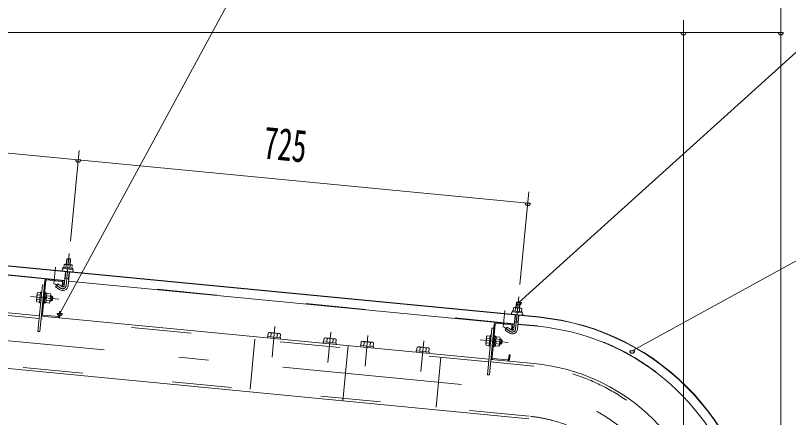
# Model space of a CAD drawing. Units: millimetres, scale not verified. Extents: x -27014 to 27021, y -10500 to 10500.
# Drawn here: x 19128 to 22231, y 7239 to 8851 of the extents above; entities that cross this region are included whole.
import ezdxf
from ezdxf.enums import TextEntityAlignment as Align

# ---------------------------------------------------------------- set-up
doc = ezdxf.new("R2010")
doc.units = ezdxf.units.MM
doc.header["$LTSCALE"] = 60
doc.linetypes.add('USER2', pattern=[10, 4, -6])
doc.linetypes.add('USER3', pattern=[24, 12, -5, 2, -5])
for name, color, linetype, lineweight in [('0-6_2-02BOLD', 7, 'Continuous', 18), ('0-7_2-12HIDDEN', 3, 'USER2', 18), ('0-8_2-22CENTER', 3, 'USER3', 18), ('0-9_2-42THIN', 4, 'Continuous', 18), ('0-A_2-52DIM', 3, 'Continuous', 18)]:
    doc.layers.add(name, color=color, linetype=linetype, lineweight=lineweight)
doc.styles.add('ＭＳ ゴシック', font='')
doc.styles.get('ＭＳ ゴシック').set_extended_font_data('MS Gothic')

msp = doc.modelspace()

# ---------------------------------------------------------------- linework, layer by layer
at = {"layer": '0-6_2-02BOLD'}
for p, q in [((21228.15, 7641.83), (17304.54, 8019.63)), ((17345.98, 8014.38), (21228.03, 7640.58)), ((19325.84, 7787.32), (17536.62, 7959.61)), ((19330.16, 7838.64), (19331.39, 7851.39)), ((19349.17, 7873.08), (19347.05, 7851.14)), ((19324.03, 7768.5), (19329.31, 7823.4)), ((19344.24, 7821.97), (19338.96, 7767.06)), ((19347.55, 7849.83), (19346.32, 7837.08)), ((17427.67, 7819.4), (19223.87, 7646.45)), ((19253.79, 7790.24), (19312.51, 7784.58)), ((19341.66, 7795.13), (19326.73, 7796.57)), ((19235.85, 7770.87), (19243.81, 7770.1)), ((19236.58, 7653.26), (19249.42, 7786.64)), ((21129.99, 7613.6), (19340.77, 7785.89)), ((19215.92, 7730.85), (19227.87, 7729.7)), ((19248.74, 7737.85), (19253.73, 7737.37)), ((19252.75, 7727.3), (19267.2, 7725.91)), ((19268.1, 7735.25), (19253.66, 7736.64)), ((19226.07, 7711.02), (19214.12, 7712.17)), ((19244.84, 7697.29), (19240.85, 7697.67)), ((19246.4, 7713.46), (19251.86, 7717.96)), ((19252.33, 7722.94), (19246.88, 7718.44)), ((19265.4, 7707.24), (19250.95, 7708.62)), ((19273.96, 7725.88), (19272.05, 7705.98)), ((21153.32, 7699.35), (21151.21, 7677.43)), ((21134.31, 7664.92), (21135.54, 7677.67)), ((21151.7, 7676.11), (21150.47, 7663.37)), ((19231.83, 7645.68), (21028.02, 7472.73)), ((19298.9, 7643.24), (19240.18, 7648.89)), ((21133.46, 7649.69), (21128.18, 7594.78)), ((21143.11, 7593.34), (21148.4, 7648.25)), ((21040.73, 7479.54), (21053.57, 7612.92)), ((21057.94, 7616.52), (21116.67, 7610.87)), ((21130.88, 7622.85), (21145.81, 7621.41)), ((21144.93, 7612.17), (21224.56, 7604.5)), ((17385.92, 7599.64), (21188.83, 7233.46)), ((20154.72, 7577.15), (20153.25, 7561.98)), ((20177.68, 7559.63), (20179.14, 7574.8)), ((21040.01, 7597.15), (21047.96, 7596.38)), ((20378.71, 7555.58), (20377.24, 7540.41)), ((20401.67, 7538.06), (20403.13, 7553.23)), ((20528.02, 7541.21), (20526.55, 7526.04)), ((21020.07, 7557.13), (21032.02, 7555.98)), ((21050.55, 7539.75), (21056.01, 7544.25)), ((21051.03, 7544.73), (21056.49, 7549.22)), ((21052.9, 7564.13), (21057.88, 7563.65)), ((21056.91, 7553.58), (21071.35, 7552.19)), ((21072.25, 7561.53), (21057.81, 7562.93)), ((20463.63, 7527.07), (20442.28, 7305.35)), ((20550.98, 7523.69), (20552.44, 7538.86)), ((20750.51, 7504.47), (20751.98, 7519.64)), ((20776.4, 7517.29), (20774.94, 7502.12)), ((20787.15, 7500.95), (20788.62, 7516.12)), ((21030.22, 7537.3), (21018.27, 7538.45)), ((21048.99, 7523.57), (21045.01, 7523.95)), ((21069.55, 7533.52), (21055.11, 7534.91)), ((20736.6, 7505.81), (20736.12, 7500.83)), ((21035.98, 7471.96), (21210.18, 7455.19)), ((21103.06, 7469.52), (21044.33, 7475.18))]:
    msp.add_line(p, q, dxfattribs=at)
for points in [[(19354.4, 7836.31), (19355.63, 7849.06), (19353.58, 7850.52), (19325.59, 7853.21), (19323.3, 7852.17), (19322.08, 7839.42)], [(19332.12, 7852.58), (19334.24, 7874.51), (19349.17, 7873.08), (19348.04, 7874.44), (19335.6, 7875.64), (19334.24, 7874.51)], [(19245.44, 7787.02), (19225.84, 7583.47), (19217.88, 7584.23), (19235.85, 7770.87)], [(19313.69, 7763.79), (19297.82, 7775.11), (19289.11, 7762.9), (19304.98, 7751.58)], [(19316.12, 7780.22), (19314.48, 7763.3), (19318.47, 7762.91), (19320.1, 7779.83)], [(19228.77, 7739.04), (19216.81, 7740.19), (19214.79, 7737.36), (19211.77, 7706), (19213.22, 7702.84), (19225.17, 7701.68)], [(19228.91, 7698.82), (19224.93, 7699.21), (19229.01, 7741.51), (19232.99, 7741.13)], [(19244.84, 7697.29), (19248.92, 7739.59), (19244.93, 7739.98)], [(19253.73, 7737.37), (19249.98, 7698.56), (19245.01, 7699.04)], [(19250.06, 7699.29), (19264.5, 7697.89), (19266.52, 7700.73), (19269.54, 7732.08), (19268.1, 7735.25)], [(19268.99, 7726.36), (19273.96, 7725.88), (19277.34, 7721.79), (19276.14, 7709.35), (19272.05, 7705.98), (19267.07, 7706.45)], [(21136.28, 7678.86), (21138.39, 7700.79), (21139.75, 7701.92), (21152.19, 7700.72), (21153.32, 7699.35), (21138.39, 7700.79)], [(21158.56, 7662.59), (21159.78, 7675.34), (21157.74, 7676.79), (21129.74, 7679.49), (21127.46, 7678.45), (21126.23, 7665.7)], [(19307.25, 7646.45), (19308.89, 7663.37), (19304.9, 7663.75), (19303.27, 7646.84)], [(21049.59, 7613.31), (21029.99, 7409.75), (21022.03, 7410.52), (21040, 7597.15)], [(21120.27, 7606.5), (21118.64, 7589.58), (21122.62, 7589.19), (21124.25, 7606.11)], [(20141.04, 7563.16), (20142.5, 7578.33), (20146.61, 7580.2), (20187.67, 7576.25), (20191.36, 7573.62), (20189.89, 7558.45)], [(21117.84, 7590.08), (21101.97, 7601.39), (21093.26, 7589.18), (21109.13, 7577.86)], [(20191.12, 7553.31), (20191.6, 7558.29), (20139.34, 7563.32), (20138.86, 7558.35)], [(20415.11, 7531.75), (20415.58, 7536.72), (20363.32, 7541.75), (20362.85, 7536.78)], [(20365.03, 7541.59), (20366.49, 7556.76), (20370.6, 7558.64), (20411.66, 7554.68), (20415.34, 7552.06), (20413.88, 7536.89)], [(20514.34, 7527.21), (20515.8, 7542.38), (20519.91, 7544.26), (20560.97, 7540.31), (20564.65, 7537.68), (20563.19, 7522.51)], [(21032.92, 7565.32), (21020.96, 7566.47), (21018.95, 7563.64), (21015.93, 7532.28), (21017.36, 7529.12), (21029.32, 7527.96)], [(21033.06, 7525.11), (21029.08, 7525.49), (21033.16, 7567.79), (21037.14, 7567.41)], [(21048.99, 7523.57), (21053.07, 7565.88), (21049.08, 7566.26)], [(21057.88, 7563.65), (21054.14, 7524.84), (21049.16, 7525.31)], [(21070.68, 7527.01), (21073.69, 7558.36), (21072.25, 7561.53)], [(21073.14, 7552.64), (21078.12, 7552.16), (21076.2, 7532.26), (21071.22, 7532.74)], [(21078.12, 7552.16), (21081.49, 7548.07), (21080.29, 7535.63), (21076.2, 7532.26)], [(20564.42, 7517.37), (20564.89, 7522.35), (20512.63, 7527.38), (20512.16, 7522.4)], [(20788.62, 7516.12), (20784.94, 7518.74), (20743.88, 7522.69), (20739.76, 7520.82), (20738.3, 7505.65)], [(21070.68, 7527.01), (21068.65, 7524.18), (21054.21, 7525.57)], [(20736.6, 7505.81), (20788.86, 7500.78), (20788.38, 7495.8)], [(21111.41, 7472.73), (21113.03, 7489.65), (21109.05, 7490.03), (21107.42, 7473.12)]]:
    msp.add_lwpolyline(points, dxfattribs=at)
for points in [[(19318.33, 7839.78), (19317.95, 7835.8), (19357.77, 7831.96), (19358.15, 7835.94)], [(21161.92, 7658.25), (21122.11, 7662.08), (21122.48, 7666.06), (21162.3, 7662.23)]]:
    msp.add_lwpolyline(points, close=True, dxfattribs=at)
for centre, radius, start, end in [((19326.77, 7845.87), 7.19, 50.11574, 110.11574), ((19337.01, 7825.12), 26.87, 66.91203, 102.08795), ((19351.02, 7843.54), 7.19, 58.88425, 118.88425), ((19319.96, 7830.59), 5, 84.4998, 264.4998), ((19354.8, 7827.23), 5, 264.50061, 84.50061), ((19253.4, 7786.26), 8, 84.4973, 174.4973), ((19253.4, 7786.26), 4, 84.4973, 174.4973), ((19312.13, 7780.6), 8, 354.50143, 84.50122), ((19317.49, 7769.13), 21.56, 234.5, 354.5), ((19312.13, 7780.6), 4, 354.5092, 84.50122), ((19317.49, 7769.13), 6.57, 234.5, 354.5), ((19239.31, 7719.17), 26.15, 153.47365, 195.52446), ((19221.79, 7735), 7.19, 174.49905, 215.22588), ((19262.22, 7731.11), 7.19, 313.77223, 354.49905), ((19219.09, 7706.98), 7.19, 133.77223, 174.49905), ((19242, 7718.91), 26.15, 333.47365, 15.52446), ((19259.53, 7703.08), 7.19, 354.49905, 35.22588), ((21130.93, 7672.16), 7.19, 50.11574, 110.11574), ((21141.16, 7651.4), 26.87, 66.91203, 102.08795), ((21155.18, 7669.82), 7.19, 58.88425, 118.88425), ((19240.56, 7652.87), 8, 174.4973, 264.48845), ((19240.56, 7652.87), 4, 174.4973, 264.48845), ((19299.29, 7647.22), 8, 264.49953, 354.50208), ((19299.29, 7647.22), 4, 264.49953, 354.5092), ((21124.11, 7656.87), 5, 84.4998, 264.4998), ((21158.95, 7653.51), 5, 264.50061, 84.50061), ((21134.81, 6672.43), 972.62, 0.73094, 84.50003), ((21134.81, 6672.43), 973.88, 0.73001, 84.5), ((21057.56, 7612.54), 8, 84.4973, 174.4973), ((21057.56, 7612.54), 4, 84.4973, 174.4973), ((21116.29, 7606.88), 4, 354.5092, 84.50122), ((21116.29, 7606.88), 8, 354.50143, 84.50122), ((21134.81, 6672.43), 936.38, 16.43245, 84.5), ((20147.92, 7570.57), 9.46, 44.06885, 84.5), ((20163.84, 7543.93), 34.45, 63.6357, 105.3643), ((20184.56, 7567.04), 9.46, 84.5, 124.92831), ((21121.65, 7595.41), 21.56, 234.5, 354.5), ((21121.65, 7595.41), 6.57, 234.5, 354.5), ((20371.91, 7549), 9.46, 44.06885, 84.5), ((20387.83, 7522.37), 34.45, 63.6357, 105.3643), ((20408.55, 7545.47), 9.46, 84.5, 124.92831), ((20521.22, 7534.63), 9.46, 44.06885, 84.5), ((20537.14, 7507.99), 34.45, 63.6357, 105.3643), ((20557.85, 7531.1), 9.46, 84.5, 124.92831), ((21043.46, 7545.45), 26.15, 153.47365, 195.52446), ((21025.95, 7561.28), 7.19, 174.49905, 215.22588), ((21046.15, 7545.19), 26.15, 333.47365, 15.52446), ((21066.38, 7557.39), 7.19, 313.77223, 354.49905), ((20745.18, 7513.06), 9.46, 44.06885, 84.5), ((20761.1, 7486.43), 34.45, 63.6357, 105.3643), ((20781.82, 7509.53), 9.46, 84.5, 124.92831), ((21023.24, 7533.26), 7.19, 133.77223, 174.49905), ((21063.68, 7529.37), 7.19, 354.49905, 35.22588), ((21044.71, 7479.16), 8, 174.4973, 264.48845), ((21044.71, 7479.16), 4, 174.4973, 264.48845), ((21103.44, 7473.5), 8, 264.49953, 354.50208), ((21103.44, 7473.5), 4, 264.49953, 354.5092), ((21134.81, 6672.43), 786.38, 10.65315, 84.50005)]:
    msp.add_arc(centre, radius, start, end, dxfattribs=at)
at = {"layer": '0-7_2-12HIDDEN'}
for p, q in [((19325.96, 7788.57), (17536.74, 7960.85)), ((19222.86, 7636), (17426.67, 7808.95)), ((21130.11, 7614.85), (19340.89, 7787.13)), ((21027.01, 7462.27), (19230.83, 7635.23)), ((21189.83, 7243.91), (17399.37, 7608.89)), ((21145.04, 7613.41), (21224.68, 7605.74)), ((20089.35, 7552.56), (20070.01, 7351.74)), ((20835.9, 7480.68), (20816.56, 7279.85)), ((21209.17, 7444.74), (21034.97, 7461.51))]:
    msp.add_line(p, q, dxfattribs=at)
for radius, start, end in [(937.62, 16.42381, 84.5), (775.88, 10.662, 84.50003), (574.12, 0, 84.50003)]:
    msp.add_arc((21134.81, 6672.43), radius, start, end, dxfattribs=at)
at = {"layer": '0-8_2-22CENTER'}
for p, q in [((19343.89, 7896.58), (19331.49, 7767.78)), ((19281.95, 7774.97), (19288.32, 7841.16)), ((19309.33, 7757.68), (19285.42, 7774.74)), ((17334.38, 7716.49), (21199.5, 7344.33)), ((19301.62, 7713.17), (19188.4, 7724.08)), ((21148.05, 7722.86), (21135.64, 7594.06)), ((21092.48, 7667.44), (21086.11, 7601.25)), ((20169.54, 7603.11), (20157.8, 7481.17)), ((20381.78, 7459.6), (20393.53, 7581.54)), ((21089.57, 7601.02), (21113.48, 7583.97)), ((20542.84, 7567.17), (20531.09, 7445.23)), ((20755.06, 7423.66), (20766.8, 7545.6)), ((21105.78, 7539.45), (20992.55, 7550.36))]:
    msp.add_line(p, q, dxfattribs=at)
for centre, radius, start, end in [((19317.49, 7769.13), 14.06, 234.5, 354.5), ((21121.65, 7595.41), 14.06, 234.5, 354.5), ((21134.81, 6672.43), 675, 0, 84.50003)]:
    msp.add_arc(centre, radius, start, end, dxfattribs=at)
at = {"layer": '0-9_2-42THIN'}
for p, q in [((19335.6, 7875.64), (19333.37, 7852.46)), ((19345.81, 7851.26), (19348.04, 7874.44)), ((19274.78, 7708.22), (19267.31, 7708.94)), ((19268.75, 7723.87), (19276.21, 7723.15)), ((21139.75, 7701.92), (21137.52, 7678.75)), ((21149.96, 7677.55), (21152.19, 7700.72)), ((21132.13, 7622.73), (21134.71, 7649.56)), ((21147.15, 7648.37), (21144.57, 7621.53)), ((21130.43, 7618.2), (21132.13, 7622.73)), ((21144.57, 7621.53), (21145.37, 7616.77)), ((21080.37, 7549.43), (21072.9, 7550.15)), ((21071.47, 7535.22), (21078.93, 7534.5))]:
    msp.add_line(p, q, dxfattribs=at)
for points in [[(19326.28, 7791.92), (19327.97, 7796.44), (19330.56, 7823.28)], [(19343, 7822.09), (19340.42, 7795.25), (19341.21, 7790.48)]]:
    msp.add_lwpolyline(points, dxfattribs=at)
at = {"layer": '0-A_2-52DIM'}
for p, q in [((19305.93, 7656.37), (20409.81, 9689.93)), ((22859.81, 9244.93), (21148.74, 7699.55)), ((22199.81, 6817.44), (22199.81, 9182.47)), ((21809.81, 8832.47), (21809.81, 6955.97)), ((17199.81, 8782.47), (22199.81, 8782.47)), ((21819.81, 8782.47), (21799.81, 8782.47)), ((22209.81, 8782.47), (22189.81, 8782.47)), ((17249.89, 8477.09), (21184.19, 8098.25)), ((19348.68, 7946.36), (19383.63, 8309.3)), ((19390.04, 8271.97), (19370.04, 8271.97)), ((21188.53, 8143.3), (21152.84, 7772.64)), ((21194.19, 8098.25), (21174.19, 8098.25)), ((21158.74, 7699.55), (21138.74, 7699.55)), ((19315.93, 7656.37), (19295.93, 7656.37)), ((21613.52, 7506.15), (21593.52, 7506.15))]:
    msp.add_line(p, q, dxfattribs=at)
msp.add_lwpolyline([(25459.81, 8194.93), (22859.81, 8194.93), (21603.51, 7506.15)], dxfattribs=at)
for centre in [(21809.81, 8782.47), (22199.81, 8782.47), (19380.04, 8271.97), (21184.19, 8098.25), (21148.74, 7699.55), (19305.93, 7656.37), (21603.52, 7506.15)]:
    msp.add_arc(centre, 10, 180, 0, dxfattribs=at)

# ---------------------------------------------------------------- texts
at = {"layer": '0-A_2-52DIM', "color": 7, "style": 'ＭＳ ゴシック', "width": 0.65}
msp.add_text('725', height=130.2, rotation=354.501, dxfattribs=at).set_placement((20114.88, 8238.89), align=Align.BOTTOM_LEFT)

doc.saveas('drawing.dxf')
